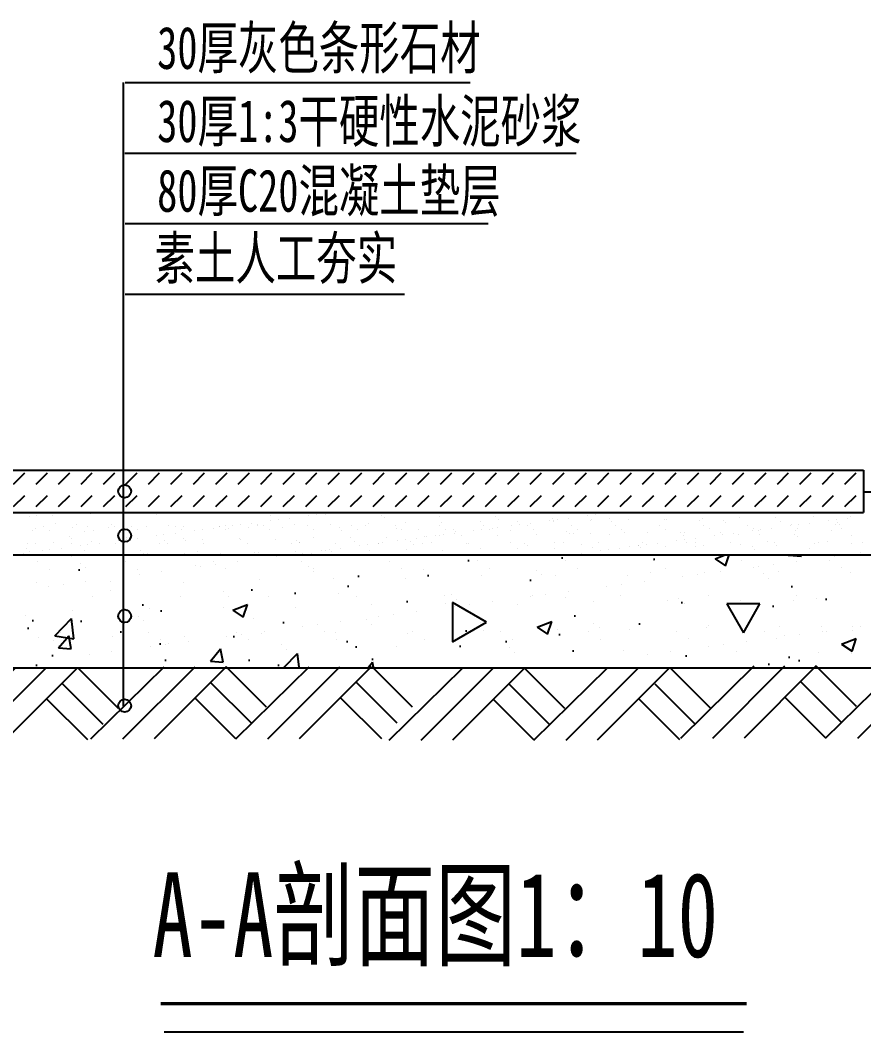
# Model space of a CAD drawing. Extents: x -5183 to -983, y 75 to 2992.
# Drawn here: x -2270 to -1673, y 949 to 1665 of the extents above; entities that cross this region are included whole.
import ezdxf

# ---------------------------------------------------------------- set-up
doc = ezdxf.new("R2010")
doc.units = 0
doc.header["$MEASUREMENT"] = 0
for name, color, linetype in [('HATCH', 4, 'CONTINUOUS'), ('LEVEL', 2, 'CONTINUOUS'), ('STAIR', 140, 'CONTINUOUS'), ('TEXT', 41, 'CONTINUOUS')]:
    doc.layers.add(name, color=color, linetype=linetype)
doc.styles.add('STYLE1', font='simsun.ttf', dxfattribs={"width": 0.7})

# ---------------------------------------------------------------- blocks, each defined once
blk = doc.blocks.new('DI')
at = {"layer": 'STAIR'}
for p, q in [((-51.91, -51.04), (0, 0)), ((-29.24, -51.04), (21.82, 0.03)), ((43.91, 0.03), (-7.16, -51.04)), ((73.35, -51.04), (124.39, 0)), ((146.47, 0), (95.44, -51.04)), ((72.47, -28.63), (43.86, -0.02)), ((50.65, -51.04), (102.55, 0)), ((175.85, -28.63), (147.24, -0.02)), ((32.82, -11.06), (61.43, -39.67)), ((136.19, -11.06), (164.8, -39.67)), ((21.77, -22.11), (50.38, -50.72)), ((125.15, -22.11), (153.76, -50.72))]:
    blk.add_line(p, q, dxfattribs=at)

msp = doc.modelspace()

# ---------------------------------------------------------------- hatches: boundary and pattern name
at = {"layer": 'HATCH'}
h = msp.add_hatch(dxfattribs=at)
h.set_pattern_fill('AR-CONC', color=4, scale=15, style=0)
h.set_pattern_definition([(50, (-2566.15, 1248.63), (107.589, -9.413), [11.25, -123.75]), (355, (-2566.15, 1248.63), (-20.813, 112.829), [9, -99]), (100.451, (-2557.18, 1247.85), (86.776, 103.416), [9.561, -105.171]), (46.184, (-2566.15, 1278.63), (160.086, -24.828), [16.875, -185.625]), (96.636, (-2552.8, 1276.56), (140.2, 146.118), [14.342, -157.757]), (351.184, (-2566.15, 1278.63), (140.2, 146.118), [13.5, -148.5]), (21, (-2551.15, 1271.13), (89.536, -60.393), [11.25, -123.75]), (326, (-2551.15, 1271.13), (36.497, 108.773), [9, -99]), (71.451, (-2543.68, 1266.1), (126.033, 48.38), [9.561, -105.171]), (37.5, (-2566.146, 1248.633), (1.824, 49.9341), [0, -97.8, 0, -100.5, 0, -99.375]), (7.5, (-2566.146, 1248.633), (39.4604, 59.1618), [0, -57.3, 0, -95.55, 0, -37.875]), (327.5, (-2599.596, 1248.633), (80.0734, -3.3832), [0, -37.5, 0, -117, 0, -155.25]), (317.5, (-2614.596, 1248.63), (87.478, 15.0157), [0, -48.75, 0, -77.7, 0, -110.25])])
h.paths.add_polyline_path([(-2829.94, 1286.34), (-1333.36, 1286.34), (-1333.36, 1206.73), (-2829.94, 1206.73)])
at = {"layer": 'STAIR'}
h = msp.add_hatch(dxfattribs=at)
h.set_pattern_fill('DASH', color=256, scale=90, angle=45, style=0)
h.paths.add_polyline_path([(-2452.72, 1346.74), (-1675.07, 1346.74), (-1675.07, 1315.56), (-2452.72, 1315.56)])

# ---------------------------------------------------------------- linework, layer by layer
at = {"layer": 'HATCH', "color": 4}
for p, q in [((-2263.79, 1313.84), (-2263.79, 1313.84)), ((-2258.59, 1314.52), (-2258.59, 1314.52)), ((-2250.46, 1315.59), (-2250.46, 1315.59)), ((-2247.77, 1314.46), (-2247.77, 1314.46)), ((-2220.76, 1315.43), (-2220.76, 1315.43)), ((-2194.59, 1315.76), (-2194.59, 1315.76)), ((-2173.8, 1315.17), (-2173.8, 1315.17)), ((-2169, 1315.64), (-2169, 1315.64)), ((-2135.03, 1315.98), (-2135.03, 1315.98)), ((-2095.02, 1315.63), (-2095.02, 1315.63)), ((-2093.18, 1313.95), (-2093.18, 1313.95)), ((-2079.73, 1312.18), (-2079.73, 1312.18)), ((-2066.15, 1313.97), (-2066.15, 1313.97)), ((-2060.95, 1314.65), (-2060.95, 1314.65)), ((-2054.42, 1314.75), (-2054.42, 1314.75)), ((-2052.82, 1315.72), (-2052.82, 1315.72)), ((-2014.4, 1314.41), (-2014.4, 1314.41)), ((-2012.56, 1312.72), (-2012.56, 1312.72)), ((-1973.8, 1313.52), (-1973.8, 1313.52)), ((-1933.78, 1313.18), (-1933.78, 1313.18)), ((-1931.94, 1311.49), (-1931.94, 1311.49)), ((-1893.18, 1312.29), (-1893.18, 1312.29)), ((-1882.09, 1312.31), (-1882.09, 1312.31)), ((-1868.51, 1314.1), (-1868.51, 1314.1)), ((-1863.3, 1314.78), (-1863.3, 1314.78)), ((-1855.17, 1315.85), (-1855.17, 1315.85)), ((-1853.16, 1311.95), (-1853.16, 1311.95)), ((-1852, 1316.27), (-1852, 1316.27)), ((-1852, 1316.27), (-1852, 1316.27)), ((-1839.82, 1311.46), (-1839.82, 1311.46)), ((-1814.24, 1311.33), (-1814.24, 1311.33)), ((-1787.23, 1312.31), (-1787.23, 1312.31)), ((-1761.06, 1312.64), (-1761.06, 1312.64)), ((-1735.48, 1312.52), (-1735.48, 1312.52)), ((-1708.47, 1313.49), (-1708.47, 1313.49)), ((-1708.47, 1313.49), (-1708.47, 1313.49)), ((-1708.47, 1313.49), (-1708.47, 1313.49)), ((-1692.58, 1311.37), (-1692.58, 1311.37)), ((-1684.45, 1312.44), (-1684.45, 1312.44)), ((-1682.29, 1313.83), (-1682.29, 1313.83)), ((-2259.83, 1305.2), (-2259.83, 1305.2)), ((-2253.75, 1306.57), (-2253.75, 1306.57)), ((-2245.71, 1308.43), (-2245.71, 1308.43)), ((-2233.65, 1305.54), (-2233.65, 1305.54)), ((-2230.3, 1308.09), (-2230.3, 1308.09)), ((-2230.3, 1308.09), (-2230.3, 1308.09)), ((-2222.6, 1306.63), (-2222.6, 1306.63)), ((-2208.07, 1305.41), (-2208.07, 1305.41)), ((-2205.7, 1308.09), (-2205.7, 1308.09)), ((-2203.86, 1306.4), (-2203.86, 1306.4)), ((-2191.46, 1306.68), (-2191.46, 1306.68)), ((-2181.06, 1306.39), (-2181.06, 1306.39)), ((-2181.06, 1306.39), (-2181.06, 1306.39)), ((-2181.06, 1306.39), (-2181.06, 1306.39)), ((-2165.1, 1307.2), (-2165.1, 1307.2)), ((-2160.32, 1306.74), (-2160.32, 1306.74)), ((-2154.89, 1306.72), (-2154.89, 1306.72)), ((-2133.57, 1305.09), (-2133.57, 1305.09)), ((-2129.31, 1306.6), (-2129.31, 1306.6)), ((-2129.18, 1306.79), (-2129.18, 1306.79)), ((-2125.08, 1306.86), (-2125.08, 1306.86)), ((-2123.24, 1305.17), (-2123.24, 1305.17)), ((-2119.99, 1306.88), (-2119.99, 1306.88)), ((-2114.78, 1307.57), (-2114.78, 1307.57)), ((-2108.49, 1305.43), (-2108.49, 1305.43)), ((-2108.49, 1305.43), (-2108.49, 1305.43)), ((-2106.65, 1308.64), (-2106.65, 1308.64)), ((-2102.54, 1307.39), (-2102.54, 1307.39)), ((-2102.54, 1307.39), (-2102.54, 1307.39)), ((-2102.3, 1307.57), (-2102.3, 1307.57)), ((-2098.04, 1306.85), (-2098.04, 1306.85)), ((-2093.82, 1304.16), (-2093.82, 1304.16)), ((-2093.07, 1310.42), (-2093.07, 1310.42)), ((-2087.86, 1311.11), (-2087.86, 1311.11)), ((-2084.48, 1305.97), (-2084.48, 1305.97)), ((-2076.12, 1307.9), (-2076.12, 1307.9)), ((-2066.9, 1306.91), (-2066.9, 1306.91)), ((-2062.68, 1304.22), (-2062.68, 1304.22)), ((-2050.54, 1307.78), (-2050.54, 1307.78)), ((-2044.46, 1305.63), (-2044.46, 1305.63)), ((-2035.76, 1306.96), (-2035.76, 1306.96)), ((-2031.54, 1304.28), (-2031.54, 1304.28)), ((-2025.79, 1307.02), (-2025.79, 1307.02)), ((-2025.79, 1307.02), (-2025.79, 1307.02)), ((-2023.53, 1308.75), (-2023.53, 1308.75)), ((-2004.61, 1307.02), (-2004.61, 1307.02)), ((-2003.86, 1304.75), (-2003.86, 1304.75)), ((-2000.4, 1304.33), (-2000.4, 1304.33)), ((-1997.36, 1309.09), (-1997.36, 1309.09)), ((-1988.44, 1304.4), (-1988.44, 1304.4)), ((-1988.44, 1304.4), (-1988.44, 1304.4)), ((-1973.47, 1307.08), (-1973.47, 1307.08)), ((-1971.77, 1308.97), (-1971.77, 1308.97)), ((-1969.26, 1304.39), (-1969.26, 1304.39)), ((-1963.84, 1304.4), (-1963.84, 1304.4)), ((-1944.77, 1309.94), (-1944.77, 1309.94)), ((-1944.77, 1309.94), (-1944.77, 1309.94)), ((-1944.77, 1309.94), (-1944.77, 1309.94)), ((-1944.05, 1304.15), (-1944.05, 1304.15)), ((-1942.33, 1307.13), (-1942.33, 1307.13)), ((-1938.11, 1304.45), (-1938.11, 1304.45)), ((-1935.92, 1305.22), (-1935.92, 1305.22)), ((-1932.75, 1305.64), (-1932.75, 1305.64)), ((-1932.75, 1305.64), (-1932.75, 1305.64)), ((-1922.34, 1307.01), (-1922.34, 1307.01)), ((-1918.59, 1310.27), (-1918.59, 1310.27)), ((-1917.14, 1307.69), (-1917.14, 1307.69)), ((-1917.14, 1307.69), (-1917.14, 1307.69)), ((-1917.14, 1307.69), (-1917.14, 1307.69)), ((-1911.19, 1307.19), (-1911.19, 1307.19)), ((-1909.01, 1308.76), (-1909.01, 1308.76)), ((-1906.97, 1304.5), (-1906.97, 1304.5)), ((-1895.42, 1310.55), (-1895.42, 1310.55)), ((-1893.01, 1310.15), (-1893.01, 1310.15)), ((-1892.75, 1310.91), (-1892.75, 1310.91)), ((-1892.75, 1310.91), (-1892.75, 1310.91)), ((-1890.22, 1311.24), (-1890.22, 1311.24)), ((-1880.05, 1307.25), (-1880.05, 1307.25)), ((-1875.83, 1304.56), (-1875.83, 1304.56)), ((-1866.24, 1310.94), (-1866.24, 1310.94)), ((-1866.24, 1310.94), (-1866.24, 1310.94)), ((-1866, 1311.12), (-1866, 1311.12)), ((-1851.32, 1310.26), (-1851.32, 1310.26)), ((-1848.91, 1307.3), (-1848.91, 1307.3)), ((-1844.69, 1304.62), (-1844.69, 1304.62)), ((-1817.77, 1307.36), (-1817.77, 1307.36)), ((-1813.55, 1304.67), (-1813.55, 1304.67)), ((-1812.56, 1311.07), (-1812.56, 1311.07)), ((-1789.5, 1310.57), (-1789.5, 1310.57)), ((-1789.5, 1310.57), (-1789.5, 1310.57)), ((-1786.62, 1307.42), (-1786.62, 1307.42)), ((-1782.41, 1304.73), (-1782.41, 1304.73)), ((-1772.54, 1310.72), (-1772.54, 1310.72)), ((-1770.7, 1309.03), (-1770.7, 1309.03)), ((-1755.48, 1307.47), (-1755.48, 1307.47)), ((-1751.27, 1304.79), (-1751.27, 1304.79)), ((-1746.41, 1304.28), (-1746.41, 1304.28)), ((-1738.28, 1305.35), (-1738.28, 1305.35)), ((-1731.94, 1309.84), (-1731.94, 1309.84)), ((-1724.7, 1307.14), (-1724.7, 1307.14)), ((-1724.34, 1307.53), (-1724.34, 1307.53)), ((-1720.12, 1304.84), (-1720.12, 1304.84)), ((-1719.49, 1307.82), (-1719.49, 1307.82)), ((-1711.36, 1308.89), (-1711.36, 1308.89)), ((-1697.78, 1310.68), (-1697.78, 1310.68)), ((-1693.2, 1307.59), (-1693.2, 1307.59)), ((-1691.93, 1309.5), (-1691.93, 1309.5)), ((-1690.08, 1307.81), (-1690.08, 1307.81)), ((-1688.98, 1304.9), (-1688.98, 1304.9)), ((-2262.09, 1303.47), (-2262.09, 1303.47)), ((-2262.09, 1303.47), (-2262.09, 1303.47)), ((-2249.53, 1303.88), (-2249.53, 1303.88)), ((-2235.76, 1299.31), (-2235.76, 1299.31)), ((-2233.92, 1297.62), (-2233.92, 1297.62)), ((-2224.77, 1303.02), (-2224.77, 1303.02)), ((-2224.77, 1303.02), (-2224.77, 1303.02)), ((-2218.39, 1303.94), (-2218.39, 1303.94)), ((-2195.16, 1298.43), (-2195.16, 1298.43)), ((-2187.4, 1298), (-2187.4, 1298)), ((-2187.25, 1304), (-2187.25, 1304)), ((-2173.82, 1299.79), (-2173.82, 1299.79)), ((-2168.62, 1300.48), (-2168.62, 1300.48)), ((-2160.49, 1301.55), (-2160.49, 1301.55)), ((-2156.1, 1304.05), (-2156.1, 1304.05)), ((-2155.14, 1298.08), (-2155.14, 1298.08)), ((-2146.9, 1303.34), (-2146.9, 1303.34)), ((-2141.7, 1304.02), (-2141.7, 1304.02)), ((-2141.37, 1297.34), (-2141.37, 1297.34)), ((-2124.96, 1304.11), (-2124.96, 1304.11)), ((-2115.19, 1297.68), (-2115.19, 1297.68)), ((-2114.54, 1297.2), (-2114.54, 1297.2)), ((-2089.61, 1297.56), (-2089.61, 1297.56)), ((-2062.6, 1298.53), (-2062.6, 1298.53)), ((-2042.62, 1303.94), (-2042.62, 1303.94)), ((-2036.42, 1298.86), (-2036.42, 1298.86)), ((-2010.84, 1298.74), (-2010.84, 1298.74)), ((-1997.89, 1297.06), (-1997.89, 1297.06)), ((-1997.89, 1297.06), (-1997.89, 1297.06)), ((-1997.89, 1297.06), (-1997.89, 1297.06)), ((-1989.76, 1298.13), (-1989.76, 1298.13)), ((-1983.83, 1299.71), (-1983.83, 1299.71)), ((-1982.91, 1299.34), (-1982.91, 1299.34)), ((-1982.91, 1299.34), (-1982.91, 1299.34)), ((-1976.18, 1299.92), (-1976.18, 1299.92)), ((-1973.5, 1300.27), (-1973.5, 1300.27)), ((-1973.5, 1300.27), (-1973.5, 1300.27)), ((-1970.97, 1300.61), (-1970.97, 1300.61)), ((-1962.84, 1301.68), (-1962.84, 1301.68)), ((-1962, 1302.71), (-1962, 1302.71)), ((-1957.66, 1300.05), (-1957.66, 1300.05)), ((-1949.26, 1303.47), (-1949.26, 1303.47)), ((-1932.08, 1299.92), (-1932.08, 1299.92)), ((-1923.24, 1303.52), (-1923.24, 1303.52)), ((-1905.07, 1300.9), (-1905.07, 1300.9)), ((-1883.22, 1303.17), (-1883.22, 1303.17)), ((-1881.38, 1301.49), (-1881.38, 1301.49)), ((-1878.89, 1301.23), (-1878.89, 1301.23)), ((-1866.63, 1301.75), (-1866.63, 1301.75)), ((-1866.63, 1301.75), (-1866.63, 1301.75)), ((-1853.31, 1301.11), (-1853.31, 1301.11)), ((-1842.62, 1302.29), (-1842.62, 1302.29)), ((-1826.3, 1302.08), (-1826.3, 1302.08)), ((-1802.61, 1301.95), (-1802.61, 1301.95)), ((-1800.76, 1300.26), (-1800.76, 1300.26)), ((-1800.25, 1297.19), (-1800.25, 1297.19)), ((-1800.13, 1302.42), (-1800.13, 1302.42)), ((-1792.12, 1298.26), (-1792.12, 1298.26)), ((-1778.53, 1300.05), (-1778.53, 1300.05)), ((-1774.55, 1302.29), (-1774.55, 1302.29)), ((-1773.33, 1300.74), (-1773.33, 1300.74)), ((-1765.2, 1301.81), (-1765.2, 1301.81)), ((-1762, 1301.06), (-1762, 1301.06)), ((-1751.62, 1303.59), (-1751.62, 1303.59)), ((-1747.54, 1303.27), (-1747.54, 1303.27)), ((-1746.59, 1300.72), (-1746.59, 1300.72)), ((-1746.59, 1300.72), (-1746.59, 1300.72)), ((-1721.99, 1300.72), (-1721.99, 1300.72)), ((-1721.36, 1303.6), (-1721.36, 1303.6)), ((-1720.14, 1299.03), (-1720.14, 1299.03)), ((-1695.78, 1303.48), (-1695.78, 1303.48)), ((-1681.38, 1299.83), (-1681.38, 1299.83)), ((-2265.49, 1294.15), (-2265.49, 1294.15)), ((-2259.37, 1294.48), (-2259.37, 1294.48)), ((-2259.37, 1294.48), (-2259.37, 1294.48)), ((-2247.14, 1295.19), (-2247.14, 1295.19)), ((-2234.35, 1294.21), (-2234.35, 1294.21)), ((-2227.66, 1292.71), (-2227.66, 1292.71)), ((-2222.45, 1293.39), (-2222.45, 1293.39)), ((-2220.13, 1296.16), (-2220.13, 1296.16)), ((-2214.32, 1294.46), (-2214.32, 1294.46)), ((-2203.21, 1294.27), (-2203.21, 1294.27)), ((-2200.74, 1296.25), (-2200.74, 1296.25)), ((-2195.53, 1296.93), (-2195.53, 1296.93)), ((-2193.96, 1296.49), (-2193.96, 1296.49)), ((-2172.06, 1294.32), (-2172.06, 1294.32)), ((-2168.37, 1296.37), (-2168.37, 1296.37)), ((-2165.94, 1294.65), (-2165.94, 1294.65)), ((-2165.94, 1294.65), (-2165.94, 1294.65)), ((-2153.3, 1296.39), (-2153.3, 1296.39)), ((-2140.92, 1294.38), (-2140.92, 1294.38)), ((-2109.78, 1294.44), (-2109.78, 1294.44)), ((-2078.64, 1294.49), (-2078.64, 1294.49)), ((-2074.52, 1296.85), (-2074.52, 1296.85)), ((-2072.68, 1295.16), (-2072.68, 1295.16)), ((-2072.52, 1294.82), (-2072.52, 1294.82)), ((-2072.52, 1294.82), (-2072.52, 1294.82)), ((-2047.5, 1294.55), (-2047.5, 1294.55)), ((-2033.92, 1295.97), (-2033.92, 1295.97)), ((-2030.01, 1292.83), (-2030.01, 1292.83)), ((-2024.81, 1293.52), (-2024.81, 1293.52)), ((-2016.68, 1294.59), (-2016.68, 1294.59)), ((-2016.36, 1294.61), (-2016.36, 1294.61)), ((-2013.51, 1295.01), (-2013.51, 1295.01)), ((-2013.51, 1295.01), (-2013.51, 1295.01)), ((-2003.1, 1296.38), (-2003.1, 1296.38)), ((-1993.9, 1295.63), (-1993.9, 1295.63)), ((-1992.06, 1293.94), (-1992.06, 1293.94)), ((-1985.22, 1294.66), (-1985.22, 1294.66)), ((-1979.1, 1294.99), (-1979.1, 1294.99)), ((-1979.1, 1294.99), (-1979.1, 1294.99)), ((-1954.07, 1294.72), (-1954.07, 1294.72)), ((-1953.3, 1294.74), (-1953.3, 1294.74)), ((-1922.93, 1294.78), (-1922.93, 1294.78)), ((-1913.29, 1294.4), (-1913.29, 1294.4)), ((-1911.44, 1292.71), (-1911.44, 1292.71)), ((-1891.79, 1294.83), (-1891.79, 1294.83)), ((-1885.67, 1295.16), (-1885.67, 1295.16)), ((-1885.67, 1295.16), (-1885.67, 1295.16)), ((-1872.68, 1293.51), (-1872.68, 1293.51)), ((-1860.65, 1294.89), (-1860.65, 1294.89)), ((-1839.19, 1292.19), (-1839.19, 1292.19)), ((-1832.67, 1293.17), (-1832.67, 1293.17)), ((-1832.37, 1292.96), (-1832.37, 1292.96)), ((-1829.51, 1294.95), (-1829.51, 1294.95)), ((-1827.16, 1293.65), (-1827.16, 1293.65)), ((-1819.03, 1294.72), (-1819.03, 1294.72)), ((-1813.61, 1292.07), (-1813.61, 1292.07)), ((-1805.45, 1296.51), (-1805.45, 1296.51)), ((-1798.37, 1295), (-1798.37, 1295)), ((-1792.25, 1295.33), (-1792.25, 1295.33)), ((-1792.25, 1295.33), (-1792.25, 1295.33)), ((-1792.06, 1292.29), (-1792.06, 1292.29)), ((-1786.6, 1293.04), (-1786.6, 1293.04)), ((-1767.23, 1295.06), (-1767.23, 1295.06)), ((-1760.43, 1293.37), (-1760.43, 1293.37)), ((-1741.06, 1295.65), (-1741.06, 1295.65)), ((-1741.06, 1295.65), (-1741.06, 1295.65)), ((-1736.08, 1295.12), (-1736.08, 1295.12)), ((-1734.85, 1293.25), (-1734.85, 1293.25)), ((-1707.84, 1294.22), (-1707.84, 1294.22)), ((-1704.94, 1295.17), (-1704.94, 1295.17)), ((-1698.82, 1295.5), (-1698.82, 1295.5)), ((-1698.82, 1295.5), (-1698.82, 1295.5)), ((-1681.66, 1294.56), (-1681.66, 1294.56)), ((-1673.8, 1295.23), (-1673.8, 1295.23)), ((-2196.72, 1270.89), (-2196.72, 1270.89)), ((-2186.31, 1272.26), (-2186.31, 1272.26)), ((-2170.05, 1274.4), (-2170.05, 1274.4)), ((-2101.04, 1269.03), (-2101.04, 1269.03)), ((-2062.64, 1274.69), (-2062.64, 1274.69)), ((-2048.69, 1269.7), (-2048.69, 1269.7)), ((-1997.52, 1269.46), (-1997.52, 1269.46)), ((-1943.51, 1271.4), (-1943.51, 1271.4)), ((-1901.4, 1272.24), (-1901.4, 1272.24)), ((-1891.15, 1272.07), (-1891.15, 1272.07)), ((-1839.99, 1271.82), (-1839.99, 1271.82)), ((-1823.88, 1273.85), (-1823.88, 1273.85)), ((-1801.44, 1271.14), (-1801.44, 1271.14)), ((-1791.03, 1272.51), (-1791.03, 1272.51)), ((-1785.97, 1273.77), (-1785.97, 1273.77)), ((-1774.77, 1274.66), (-1774.77, 1274.66)), ((-1743.85, 1273.16), (-1743.85, 1273.16)), ((-1740.17, 1269.78), (-1740.17, 1269.78)), ((-1733.62, 1274.44), (-1733.62, 1274.44)), ((-1682.46, 1274.19), (-1682.46, 1274.19)), ((-2258.57, 1266.67), (-2258.57, 1266.67)), ((-2250.56, 1263.8), (-2250.56, 1263.8)), ((-2240.15, 1265.17), (-2240.15, 1265.17)), ((-2223.89, 1267.31), (-2223.89, 1267.31)), ((-2206.48, 1261.21), (-2206.48, 1261.21)), ((-2206.22, 1267.33), (-2206.22, 1267.33)), ((-2155.06, 1267.09), (-2155.06, 1267.09)), ((-1855.27, 1264.06), (-1855.27, 1264.06)), ((-1844.86, 1265.43), (-1844.86, 1265.43)), ((-1828.6, 1267.57), (-1828.6, 1267.57)), ((-2219.17, 1256.81), (-2219.17, 1256.81)), ((-2156.89, 1256.92), (-2156.89, 1256.92)), ((-2126.45, 1260.52), (-2126.45, 1260.52)), ((-2122.76, 1257.14), (-2122.76, 1257.14)), ((-2094.61, 1257.04), (-2094.61, 1257.04)), ((-2045.24, 1258.75), (-2045.24, 1258.75)), ((-2032.32, 1257.15), (-2032.32, 1257.15)), ((-1970.04, 1257.26), (-1970.04, 1257.26)), ((-1965.21, 1258.06), (-1965.21, 1258.06)), ((-1961.53, 1254.68), (-1961.53, 1254.68)), ((-1909.11, 1256.97), (-1909.11, 1256.97)), ((-1907.76, 1257.38), (-1907.76, 1257.38)), ((-1898.7, 1258.34), (-1898.7, 1258.34)), ((-1884, 1256.29), (-1884, 1256.29)), ((-1882.44, 1260.48), (-1882.44, 1260.48)), ((-1845.48, 1257.49), (-1845.48, 1257.49)), ((-1811.76, 1253.99), (-1811.76, 1253.99)), ((-1803.97, 1255.61), (-1803.97, 1255.61)), ((-1783.19, 1257.6), (-1783.19, 1257.6)), ((-1720.91, 1257.72), (-1720.91, 1257.72)), ((-1706.58, 1255.69), (-1706.58, 1255.69)), ((-2179.17, 1248.58), (-2179.17, 1248.58)), ((-2126.82, 1249.25), (-2126.82, 1249.25)), ((-2075.66, 1249), (-2075.66, 1249)), ((-2021.64, 1250.95), (-2021.64, 1250.95)), ((-1969.29, 1251.62), (-1969.29, 1251.62)), ((-1964.34, 1252.52), (-1964.34, 1224.72)), ((-1940.26, 1238.62), (-1964.34, 1252.52)), ((-1962.94, 1249.88), (-1962.94, 1249.88)), ((-1952.53, 1251.25), (-1952.53, 1251.25)), ((-1936.27, 1253.39), (-1936.27, 1253.39)), ((-1918.13, 1251.37), (-1918.13, 1251.37)), ((-1864.11, 1253.32), (-1864.11, 1253.32)), ((-1800.29, 1252.23), (-1800.29, 1252.23)), ((-1770.01, 1251.57), (-1758.26, 1231.22)), ((-1746.51, 1251.57), (-1770.01, 1251.57)), ((-1760.6, 1253.74), (-1760.6, 1253.74)), ((-1758.26, 1231.22), (-1746.51, 1251.57)), ((-1722.77, 1253.84), (-1722.77, 1253.84)), ((-2266.6, 1243.65), (-2266.6, 1243.65)), ((-2233.19, 1246.64), (-2233.19, 1246.64)), ((-2186.57, 1242.97), (-2186.57, 1242.97)), ((-2105.36, 1241.2), (-2105.36, 1241.2)), ((-2025.33, 1240.51), (-2025.33, 1240.51)), ((-2016.78, 1242.79), (-2016.78, 1242.79)), ((-2006.37, 1244.16), (-2006.37, 1244.16)), ((-1990.11, 1246.3), (-1990.11, 1246.3)), ((-2182.89, 1239.59), (-2182.89, 1239.59)), ((-2070.61, 1235.71), (-2070.61, 1235.71)), ((-2060.2, 1237.08), (-2060.2, 1237.08)), ((-2043.94, 1239.22), (-2043.94, 1239.22)), ((-2021.65, 1237.13), (-2021.65, 1237.13)), ((-1964.34, 1224.72), (-1940.26, 1238.62)), ((-1944.13, 1238.74), (-1944.13, 1238.74)), ((-1942.25, 1232.87), (-1942.25, 1232.87)), ((-1889.89, 1233.53), (-1889.89, 1233.53)), ((-1864.1, 1238.05), (-1864.1, 1238.05)), ((-1860.41, 1234.68), (-1860.41, 1234.68)), ((-1838.73, 1233.29), (-1838.73, 1233.29)), ((-1784.71, 1235.23), (-1784.71, 1235.23)), ((-1782.89, 1236.29), (-1782.89, 1236.29)), ((-1732.36, 1235.9), (-1732.36, 1235.9)), ((-1702.86, 1235.6), (-1702.86, 1235.6)), ((-1681.2, 1235.66), (-1681.2, 1235.66)), ((-1675.33, 1235.96), (-1675.33, 1235.96)), ((-1675.33, 1235.96), (-1675.33, 1235.96)), ((-1675.33, 1235.96), (-1675.33, 1235.96)), ((-2257.31, 1228.13), (-2257.31, 1228.13)), ((-2246.69, 1225.41), (-2246.69, 1225.41)), ((-2241.82, 1231.45), (-2241.82, 1231.45)), ((-2233.38, 1226.07), (-2233.38, 1226.07)), ((-2204.96, 1228.8), (-2204.96, 1228.8)), ((-2179.53, 1231.56), (-2179.53, 1231.56)), ((-2171.1, 1226.19), (-2171.1, 1226.19)), ((-2153.8, 1228.55), (-2153.8, 1228.55)), ((-2124.45, 1228.62), (-2124.45, 1228.62)), ((-2117.25, 1231.67), (-2117.25, 1231.67)), ((-2114.04, 1229.99), (-2114.04, 1229.99)), ((-2108.82, 1226.3), (-2108.82, 1226.3)), ((-2099.78, 1230.5), (-2099.78, 1230.5)), ((-2097.78, 1232.13), (-2097.78, 1232.13)), ((-2054.97, 1231.78), (-2054.97, 1231.78)), ((-2047.43, 1231.17), (-2047.43, 1231.17)), ((-2046.53, 1226.41), (-2046.53, 1226.41)), ((-1996.26, 1230.92), (-1996.26, 1230.92)), ((-1992.69, 1231.9), (-1992.69, 1231.9)), ((-1984.25, 1226.53), (-1984.25, 1226.53)), ((-1930.4, 1232.01), (-1930.4, 1232.01)), ((-1921.97, 1226.64), (-1921.97, 1226.64)), ((-1868.12, 1232.12), (-1868.12, 1232.12)), ((-1859.69, 1226.75), (-1859.69, 1226.75)), ((-1805.84, 1232.24), (-1805.84, 1232.24)), ((-1797.4, 1226.86), (-1797.4, 1226.86)), ((-1743.55, 1232.35), (-1743.55, 1232.35)), ((-1735.12, 1226.98), (-1735.12, 1226.98)), ((-1729.16, 1228.88), (-1729.16, 1228.88)), ((-1729.16, 1228.88), (-1729.16, 1228.88)), ((-1729.16, 1228.88), (-1729.16, 1228.88)), ((-1718.75, 1230.25), (-1718.75, 1230.25)), ((-1718.75, 1230.25), (-1718.75, 1230.25)), ((-1718.75, 1230.25), (-1718.75, 1230.25)), ((-1702.49, 1232.39), (-1702.49, 1232.39)), ((-1702.49, 1232.39), (-1702.49, 1232.39)), ((-1702.49, 1232.39), (-1702.49, 1232.39)), ((-1699.17, 1232.22), (-1699.17, 1232.22)), ((-1681.27, 1232.46), (-1681.27, 1232.46)), ((-2243.01, 1222.03), (-2243.01, 1222.03)), ((-2178.28, 1221.53), (-2178.28, 1221.53)), ((-2167.87, 1222.9), (-2167.87, 1222.9)), ((-2165.49, 1223.64), (-2165.49, 1223.64)), ((-2151.61, 1225.04), (-2151.61, 1225.04)), ((-2085.46, 1222.96), (-2085.46, 1222.96)), ((-2081.77, 1219.58), (-2081.77, 1219.58)), ((-2004.25, 1221.19), (-2004.25, 1221.19)), ((-1924.22, 1220.5), (-1924.22, 1220.5)), ((-1843.01, 1218.73), (-1843.01, 1218.73)), ((-1810.16, 1218.21), (-1810.16, 1218.21)), ((-1810.16, 1218.21), (-1810.16, 1218.21)), ((-1810.16, 1218.21), (-1810.16, 1218.21)), ((-1783, 1221.79), (-1783, 1221.79)), ((-1783, 1221.79), (-1783, 1221.79)), ((-1783, 1221.79), (-1783, 1221.79)), ((-1772.59, 1223.16), (-1772.59, 1223.16)), ((-1772.59, 1223.16), (-1772.59, 1223.16)), ((-1772.59, 1223.16), (-1772.59, 1223.16)), ((-1756.33, 1225.3), (-1756.33, 1225.3)), ((-1756.33, 1225.3), (-1756.33, 1225.3)), ((-1756.33, 1225.3), (-1756.33, 1225.3)), ((-2221.71, 1215.81), (-2221.71, 1215.81)), ((-2205.45, 1217.95), (-2205.45, 1217.95)), ((-1920.53, 1217.12), (-1920.53, 1217.12)), ((-1826.42, 1216.07), (-1826.42, 1216.07)), ((-1826.42, 1216.07), (-1826.42, 1216.07)), ((-1826.42, 1216.07), (-1826.42, 1216.07)), ((-1762.98, 1218.04), (-1762.98, 1218.04)), ((-1705.32, 1217.15), (-1705.32, 1217.15)), ((-1681.77, 1216.28), (-1681.77, 1216.28))]:
    msp.add_line(p, q, dxfattribs=at)
at = {"layer": 'LEVEL', "color": 2}
for p, q in [((-2452.96, 1346.38), (-1673.17, 1346.38)), ((-1673.17, 1346.38), (-1673.17, 1316.38)), ((-2452.96, 1316.38), (-1673.17, 1316.38)), ((-2265.82, 1290.53), (-2265.82, 1290.53)), ((-2249.37, 1289.85), (-2249.37, 1289.85)), ((-2241.24, 1290.92), (-2241.24, 1290.92)), ((-2051.73, 1289.98), (-2051.73, 1289.98)), ((-2043.6, 1291.05), (-2043.6, 1291.05)), ((-1996.73, 1289.82), (-1996.73, 1289.82)), ((-1944.14, 1290.67), (-1944.14, 1290.67)), ((-1917.96, 1291), (-1917.96, 1291)), ((-1892.38, 1290.88), (-1892.38, 1290.88)), ((-1865.37, 1291.86), (-1865.37, 1291.86)), ((-1854.08, 1290.1), (-1854.08, 1290.1)), ((-1845.95, 1291.17), (-1845.95, 1291.17)), ((-1830.82, 1291.48), (-1830.82, 1291.48)), ((-1752.05, 1291.94), (-1752.05, 1291.94)), ((-1750.2, 1290.25), (-1750.2, 1290.25)), ((-1711.44, 1291.06), (-1711.44, 1291.06)), ((-2849.54, 1286.38), (-1329.54, 1286.38)), ((-2268.16, 1287.37), (-2268.16, 1287.37)), ((-2263.98, 1288.84), (-2263.98, 1288.84)), ((-2254.57, 1289.16), (-2254.57, 1289.16)), ((-2234.45, 1285.17), (-2234.45, 1285.17)), ((-2225.22, 1289.65), (-2225.22, 1289.65)), ((-2185.2, 1289.3), (-2185.2, 1289.3)), ((-2183.36, 1287.62), (-2183.36, 1287.62)), ((-2180.43, 1287.12), (-2180.43, 1287.12)), ((-2154.26, 1287.45), (-2154.26, 1287.45)), ((-2144.6, 1288.42), (-2144.6, 1288.42)), ((-2128.68, 1287.33), (-2128.68, 1287.33)), ((-2104.58, 1288.08), (-2104.58, 1288.08)), ((-2102.74, 1286.39), (-2102.74, 1286.39)), ((-2101.67, 1288.3), (-2101.67, 1288.3)), ((-2089.05, 1285.06), (-2089.05, 1285.06)), ((-2078.64, 1286.43), (-2078.64, 1286.43)), ((-2078.64, 1286.43), (-2078.64, 1286.43)), ((-2078.64, 1286.43), (-2078.64, 1286.43)), ((-2075.49, 1288.64), (-2075.49, 1288.64)), ((-2070.51, 1287.5), (-2070.51, 1287.5)), ((-2063.98, 1287.19), (-2063.98, 1287.19)), ((-2056.93, 1289.29), (-2056.93, 1289.29)), ((-2054.25, 1289.64), (-2054.25, 1289.64)), ((-2054.25, 1289.64), (-2054.25, 1289.64)), ((-2049.91, 1288.51), (-2049.91, 1288.51)), ((-2023.97, 1286.85), (-2023.97, 1286.85)), ((-2022.9, 1289.49), (-2022.9, 1289.49)), ((-1971.14, 1289.7), (-1971.14, 1289.7)), ((-1881, 1286.56), (-1881, 1286.56)), ((-1872.87, 1287.63), (-1872.87, 1287.63)), ((-1859.29, 1289.42), (-1859.29, 1289.42)), ((-1693.77, 1285.32), (-1693.77, 1285.32)), ((-1683.36, 1286.69), (-1683.36, 1286.69)), ((-1675.23, 1287.76), (-1675.23, 1287.76)), ((-2257.97, 1281.53), (-2257.97, 1281.53)), ((-2249.54, 1276.15), (-2249.54, 1276.15)), ((-2227.56, 1280.53), (-2227.56, 1280.53)), ((-2223.88, 1277.15), (-2223.88, 1277.15)), ((-2195.69, 1281.64), (-2195.69, 1281.64)), ((-2187.25, 1276.27), (-2187.25, 1276.27)), ((-2146.36, 1278.76), (-2146.36, 1278.76)), ((-2142.89, 1277.97), (-2142.89, 1277.97)), ((-2133.4, 1281.75), (-2133.4, 1281.75)), ((-2132.48, 1279.34), (-2132.48, 1279.34)), ((-2124.97, 1276.38), (-2124.97, 1276.38)), ((-2116.22, 1281.49), (-2116.22, 1281.49)), ((-2071.12, 1281.87), (-2071.12, 1281.87)), ((-2066.33, 1278.07), (-2066.33, 1278.07)), ((-2062.69, 1276.49), (-2062.69, 1276.49)), ((-2008.84, 1281.98), (-2008.84, 1281.98)), ((-2000.4, 1276.61), (-2000.4, 1276.61)), ((-1985.12, 1276.3), (-1985.12, 1276.3)), ((-1946.55, 1282.09), (-1946.55, 1282.09)), ((-1938.12, 1276.72), (-1938.12, 1276.72)), ((-1905.09, 1275.62), (-1905.09, 1275.62)), ((-1884.27, 1282.21), (-1884.27, 1282.21)), ((-1875.84, 1276.83), (-1875.84, 1276.83)), ((-1821.99, 1282.32), (-1821.99, 1282.32)), ((-1813.56, 1276.95), (-1813.56, 1276.95)), ((-1759.71, 1282.43), (-1759.71, 1282.43)), ((-1751.27, 1277.06), (-1751.27, 1277.06)), ((-1747.6, 1278.23), (-1747.6, 1278.23)), ((-1737.19, 1279.6), (-1737.19, 1279.6)), ((-1720.93, 1281.74), (-1720.93, 1281.74)), ((-1697.42, 1282.55), (-1697.42, 1282.55)), ((-1688.99, 1277.17), (-1688.99, 1277.17)), ((-2849.54, 1206.38), (-1329.54, 1206.38))]:
    msp.add_line(p, q, dxfattribs=at)
at = {"layer": 'TEXT', "linetype": 'CONTINUOUS'}
for p, q in [((-2197.19, 1179.1), (-2197.19, 1621)), ((-2196.22, 1621), (-1951.67, 1621)), ((-2196.27, 1571), (-1876.77, 1571)), ((-2196.03, 1521), (-1938.92, 1521)), ((-2196.03, 1471), (-1998.31, 1471)), ((-1673.17, 1330.96), (-1653.17, 1330.96)), ((-2168.45, 948.52), (-1758.07, 948.52))]:
    msp.add_line(p, q, dxfattribs=at)
at = {"layer": 'TEXT', "linetype": 'CONTINUOUS', "const_width": 2.5}
msp.add_lwpolyline([(-2171, 968.43), (-1755.9, 968.43)], dxfattribs=at)
at = {"layer": 'TEXT', "linetype": 'CONTINUOUS'}
for centre in [(-2196.46, 1331.37), (-2196.46, 1300.09), (-2196.46, 1242.98), (-2196.46, 1179.52)]:
    msp.add_circle(centre, 4.57, dxfattribs=at)

# ---------------------------------------------------------------- block references
at = {"layer": 'STAIR'}
for p in [(-2376.66, 1206.17), (-2168.42, 1207.01), (-1957.23, 1206.17), (-1750.64, 1207.63)]:
    msp.add_blockref('DI', p, dxfattribs=at)

# ---------------------------------------------------------------- texts
at = {"layer": 'TEXT', "linetype": 'CONTINUOUS', "style": 'STYLE1', "width": 0.7}
for s, height, p in [('30厚灰色条形石材', 30, (-2173.45, 1630.58)), ('30厚1:3干硬性水泥砂浆', 30, (-2173.45, 1578.76)), ('80厚C20混凝土垫层', 30, (-2173.45, 1529.43)), ('素土人工夯实', 30, (-2175.27, 1481.58)), ('A-A剖面图1：10', 60, (-2176.82, 1001.41))]:
    msp.add_text(s, height=height, dxfattribs=at).set_placement(p)

doc.saveas('drawing.dxf')
